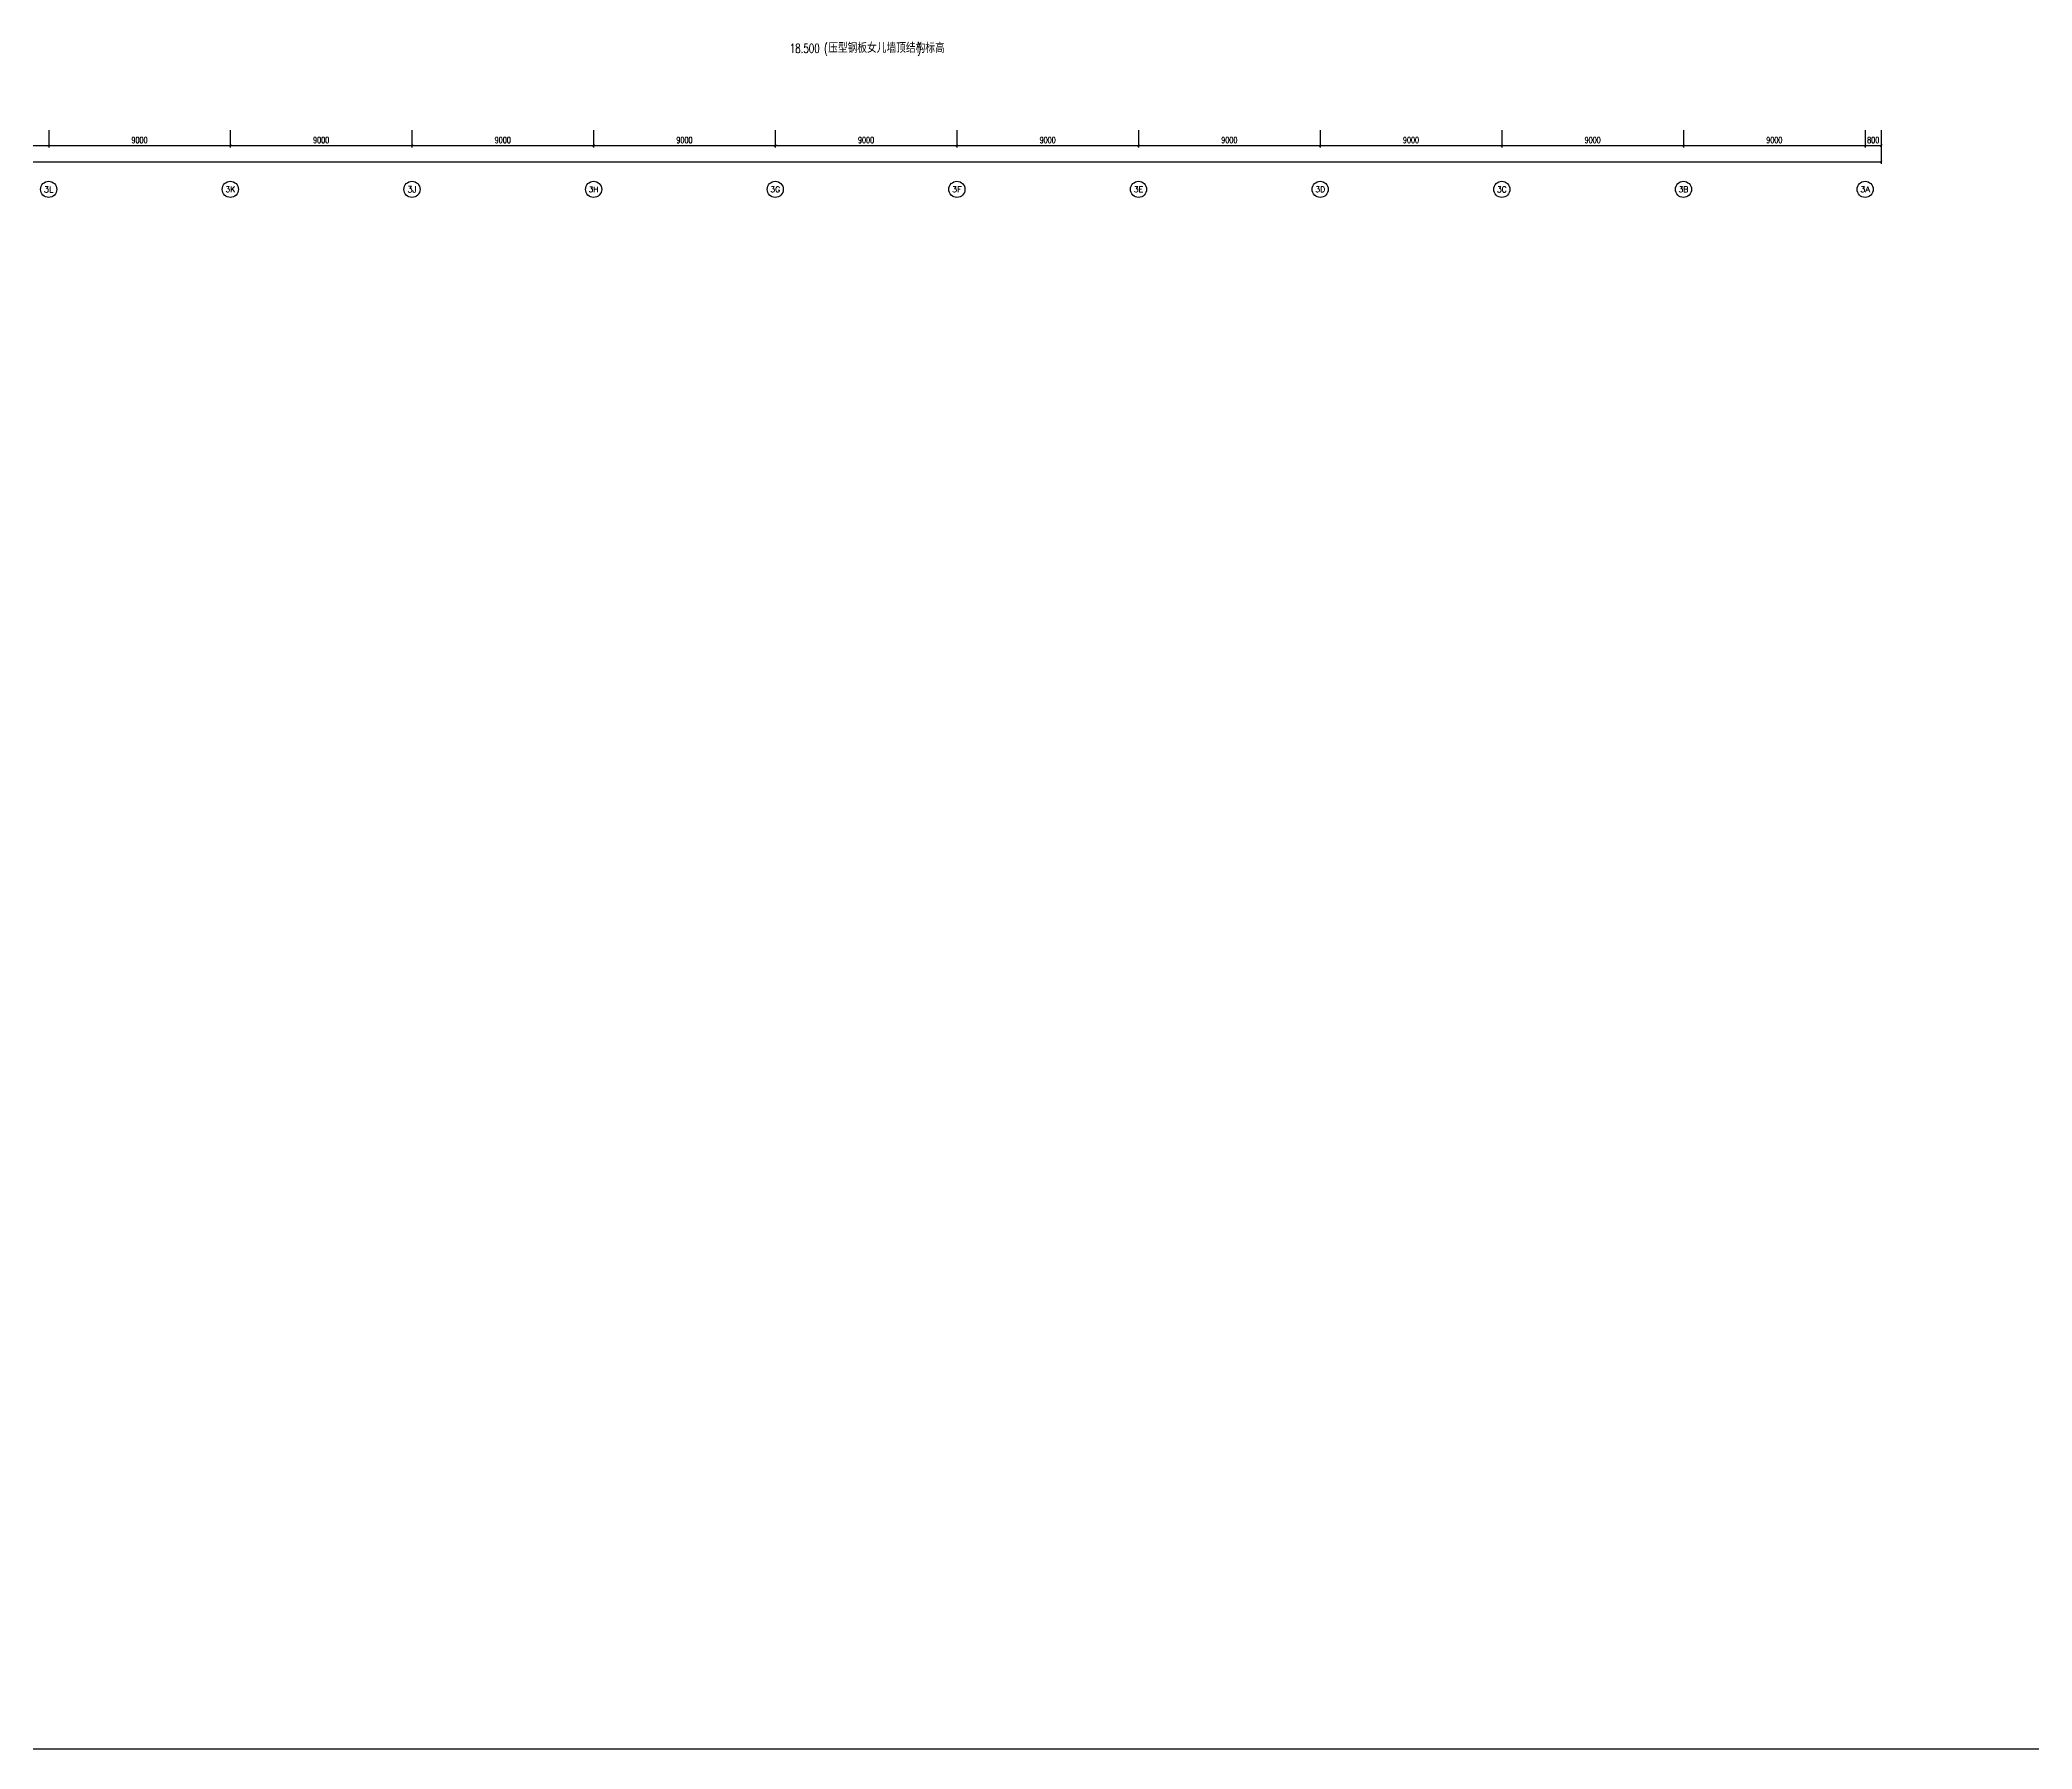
# Model space of a CAD drawing. Extents: x -474411 to 577939, y 0 to 1014176.
# Drawn here: x 280708 to 379422, y 463160 to 547830 of the extents above; entities that cross this region are included whole.
import ezdxf
from ezdxf.enums import TextEntityAlignment as Align

# ---------------------------------------------------------------- set-up
doc = ezdxf.new("R2010")
doc.units = 0
doc.header["$LTSCALE"] = 1000
doc.header["$MEASUREMENT"] = 0
doc.layers.get('Defpoints').update_dxf_attribs({"color": 210})
for name, color, linetype in [('A-AXIS-D', 1, 'Continuous'), ('A-云线（根据审图意见修改）', 4, 'Continuous'), ('PUB_TEXT', 7, 'Continuous')]:
    doc.layers.add(name, color=color, linetype=linetype)
doc.styles.add('_TCH_AXIS', font='COMPLEX', dxfattribs={"bigfont": 'GBCBIG'})
doc.styles.add('_TCH_DIM', font='SIMPLEX', dxfattribs={"bigfont": 'GBCBIG'})
doc.styles.add('_TCH_DIM_T3', font='SIMPLEX', dxfattribs={"width": 0.705882, "bigfont": 'GBCBIG'})
doc.dimstyles.new('_TCH_ARCH&&100', dxfattribs={"dimtxt": 297.5, "dimasz": 100, "dimexe": 100, "dimexo": 100, "dimgap": 126.25, "dimtad": 1, "dimdec": 0, "dimzin": 0, "dimdsep": 46, "dimtxsty": '_TCH_DIM_T3', "dimblk": 'ARCHTICK', "dimcen": 0.09, "dimclrt": 7, "dimazin": 2, "dimtfac": 1, "dimtdec": 0, "dimtix": 1, "dimtmove": 2, "dimatfit": 3, "dimfxl": 0, "dimtolj": 1, "dimtzin": 0, "dimarcsym": 0})

# ---------------------------------------------------------------- blocks, each defined once
blk = doc.blocks.new('_ArchTick')
at = {"color": 0, "linetype": 'ByBlock', "const_width": 0.4}
blk.add_lwpolyline([(-0.5, -0.5), (0.5, 0.5)], dxfattribs=at)
blk = doc.blocks.new('*D734')
at = {"layer": 'A-AXIS-D', "color": 0, "lineweight": -2}
for p, q in [((272146, 543350), (272146, 542492)), ((281146, 543350), (281146, 542492)), ((272146, 542592), (281146, 542592))]:
    blk.add_line(p, q, dxfattribs=at)
at = {"layer": 'Defpoints', "color": 0}
for p in [(272146, 543450), (281146, 543450), (281146, 542592)]:
    blk.add_point(p, dxfattribs=at)
at = {"layer": 'A-AXIS-D', "color": 0, "lineweight": -2, "xscale": 100, "yscale": 100, "zscale": 100, "rotation": 180}
blk.add_blockref('_ArchTick', (272146, 542592), dxfattribs=at)
at = {"layer": 'A-AXIS-D', "color": 0, "lineweight": -2, "xscale": 100, "yscale": 100, "zscale": 100}
blk.add_blockref('_ArchTick', (281146, 542592), dxfattribs=at)
at = {"layer": 'A-AXIS-D', "color": 7, "insert": (276646, 542867), "char_height": 297.5, "attachment_point": 5, "style": '_TCH_DIM_T3'}
blk.add_mtext('\\A1;9000', dxfattribs=at)
blk = doc.blocks.new('*D735')
at = {"layer": 'A-AXIS-D', "color": 0, "lineweight": -2}
for p, q in [((281146, 543350), (281146, 542492)), ((290146, 543350), (290146, 542492)), ((281146, 542592), (290146, 542592))]:
    blk.add_line(p, q, dxfattribs=at)
at = {"layer": 'Defpoints', "color": 0}
for p in [(281146, 543450), (290146, 543450), (290146, 542592)]:
    blk.add_point(p, dxfattribs=at)
at = {"layer": 'A-AXIS-D', "color": 0, "lineweight": -2, "xscale": 100, "yscale": 100, "zscale": 100, "rotation": 180}
blk.add_blockref('_ArchTick', (281146, 542592), dxfattribs=at)
at = {"layer": 'A-AXIS-D', "color": 0, "lineweight": -2, "xscale": 100, "yscale": 100, "zscale": 100}
blk.add_blockref('_ArchTick', (290146, 542592), dxfattribs=at)
at = {"layer": 'A-AXIS-D', "color": 7, "insert": (285646, 542867), "char_height": 297.5, "attachment_point": 5, "style": '_TCH_DIM_T3'}
blk.add_mtext('\\A1;9000', dxfattribs=at)
blk = doc.blocks.new('*D736')
at = {"layer": 'A-AXIS-D', "color": 0, "lineweight": -2}
for p, q in [((290146, 543350), (290146, 542492)), ((299146, 543350), (299146, 542492)), ((290146, 542592), (299146, 542592))]:
    blk.add_line(p, q, dxfattribs=at)
at = {"layer": 'Defpoints', "color": 0}
for p in [(290146, 543450), (299146, 543450), (299146, 542592)]:
    blk.add_point(p, dxfattribs=at)
at = {"layer": 'A-AXIS-D', "color": 0, "lineweight": -2, "xscale": 100, "yscale": 100, "zscale": 100, "rotation": 180}
blk.add_blockref('_ArchTick', (290146, 542592), dxfattribs=at)
at = {"layer": 'A-AXIS-D', "color": 0, "lineweight": -2, "xscale": 100, "yscale": 100, "zscale": 100}
blk.add_blockref('_ArchTick', (299146, 542592), dxfattribs=at)
at = {"layer": 'A-AXIS-D', "color": 7, "insert": (294646, 542867), "char_height": 297.5, "attachment_point": 5, "style": '_TCH_DIM_T3'}
blk.add_mtext('\\A1;9000', dxfattribs=at)
blk = doc.blocks.new('*D771')
at = {"layer": 'A-AXIS-D', "color": 0, "lineweight": -2}
for p, q in [((299146, 543350), (299146, 542492)), ((308146, 543350), (308146, 542492)), ((299146, 542592), (308146, 542592))]:
    blk.add_line(p, q, dxfattribs=at)
at = {"layer": 'Defpoints', "color": 0}
for p in [(299146, 543450), (308146, 543450), (308146, 542592)]:
    blk.add_point(p, dxfattribs=at)
at = {"layer": 'A-AXIS-D', "color": 0, "lineweight": -2, "xscale": 100, "yscale": 100, "zscale": 100, "rotation": 180}
blk.add_blockref('_ArchTick', (299146, 542592), dxfattribs=at)
at = {"layer": 'A-AXIS-D', "color": 0, "lineweight": -2, "xscale": 100, "yscale": 100, "zscale": 100}
blk.add_blockref('_ArchTick', (308146, 542592), dxfattribs=at)
at = {"layer": 'A-AXIS-D', "color": 7, "insert": (303646, 542867), "char_height": 297.5, "attachment_point": 5, "style": '_TCH_DIM_T3'}
blk.add_mtext('\\A1;9000', dxfattribs=at)
blk = doc.blocks.new('*D772')
at = {"layer": 'A-AXIS-D', "color": 0, "lineweight": -2}
for p, q in [((308146, 543350), (308146, 542492)), ((317146, 543350), (317146, 542492)), ((308146, 542592), (317146, 542592))]:
    blk.add_line(p, q, dxfattribs=at)
at = {"layer": 'Defpoints', "color": 0}
for p in [(308146, 543450), (317146, 543450), (317146, 542592)]:
    blk.add_point(p, dxfattribs=at)
at = {"layer": 'A-AXIS-D', "color": 0, "lineweight": -2, "xscale": 100, "yscale": 100, "zscale": 100, "rotation": 180}
blk.add_blockref('_ArchTick', (308146, 542592), dxfattribs=at)
at = {"layer": 'A-AXIS-D', "color": 0, "lineweight": -2, "xscale": 100, "yscale": 100, "zscale": 100}
blk.add_blockref('_ArchTick', (317146, 542592), dxfattribs=at)
at = {"layer": 'A-AXIS-D', "color": 7, "insert": (312646, 542867), "char_height": 297.5, "attachment_point": 5, "style": '_TCH_DIM_T3'}
blk.add_mtext('\\A1;9000', dxfattribs=at)
blk = doc.blocks.new('*D773')
at = {"layer": 'A-AXIS-D', "color": 0, "lineweight": -2}
for p, q in [((317146, 543350), (317146, 542492)), ((326146, 543350), (326146, 542492)), ((317146, 542592), (326146, 542592))]:
    blk.add_line(p, q, dxfattribs=at)
at = {"layer": 'Defpoints', "color": 0}
for p in [(317146, 543450), (326146, 543450), (326146, 542592)]:
    blk.add_point(p, dxfattribs=at)
at = {"layer": 'A-AXIS-D', "color": 0, "lineweight": -2, "xscale": 100, "yscale": 100, "zscale": 100, "rotation": 180}
blk.add_blockref('_ArchTick', (317146, 542592), dxfattribs=at)
at = {"layer": 'A-AXIS-D', "color": 0, "lineweight": -2, "xscale": 100, "yscale": 100, "zscale": 100}
blk.add_blockref('_ArchTick', (326146, 542592), dxfattribs=at)
at = {"layer": 'A-AXIS-D', "color": 7, "insert": (321646, 542867), "char_height": 297.5, "attachment_point": 5, "style": '_TCH_DIM_T3'}
blk.add_mtext('\\A1;9000', dxfattribs=at)
blk = doc.blocks.new('*D774')
at = {"layer": 'A-AXIS-D', "color": 0, "lineweight": -2}
for p, q in [((326146, 543350), (326146, 542492)), ((335146, 543350), (335146, 542492)), ((326146, 542592), (335146, 542592))]:
    blk.add_line(p, q, dxfattribs=at)
at = {"layer": 'Defpoints', "color": 0}
for p in [(326146, 543450), (335146, 543450), (335146, 542592)]:
    blk.add_point(p, dxfattribs=at)
at = {"layer": 'A-AXIS-D', "color": 0, "lineweight": -2, "xscale": 100, "yscale": 100, "zscale": 100, "rotation": 180}
blk.add_blockref('_ArchTick', (326146, 542592), dxfattribs=at)
at = {"layer": 'A-AXIS-D', "color": 0, "lineweight": -2, "xscale": 100, "yscale": 100, "zscale": 100}
blk.add_blockref('_ArchTick', (335146, 542592), dxfattribs=at)
at = {"layer": 'A-AXIS-D', "color": 7, "insert": (330646, 542867), "char_height": 297.5, "attachment_point": 5, "style": '_TCH_DIM_T3'}
blk.add_mtext('\\A1;9000', dxfattribs=at)
blk = doc.blocks.new('*D775')
at = {"layer": 'A-AXIS-D', "color": 0, "lineweight": -2}
for p, q in [((335146, 543350), (335146, 542492)), ((344146, 543350), (344146, 542492)), ((335146, 542592), (344146, 542592))]:
    blk.add_line(p, q, dxfattribs=at)
at = {"layer": 'Defpoints', "color": 0}
for p in [(335146, 543450), (344146, 543450), (344146, 542592)]:
    blk.add_point(p, dxfattribs=at)
at = {"layer": 'A-AXIS-D', "color": 0, "lineweight": -2, "xscale": 100, "yscale": 100, "zscale": 100, "rotation": 180}
blk.add_blockref('_ArchTick', (335146, 542592), dxfattribs=at)
at = {"layer": 'A-AXIS-D', "color": 0, "lineweight": -2, "xscale": 100, "yscale": 100, "zscale": 100}
blk.add_blockref('_ArchTick', (344146, 542592), dxfattribs=at)
at = {"layer": 'A-AXIS-D', "color": 7, "insert": (339646, 542867), "char_height": 297.5, "attachment_point": 5, "style": '_TCH_DIM_T3'}
blk.add_mtext('\\A1;9000', dxfattribs=at)
blk = doc.blocks.new('*D776')
at = {"layer": 'A-AXIS-D', "color": 0, "lineweight": -2}
for p, q in [((344146, 543350), (344146, 542492)), ((353146, 543350), (353146, 542492)), ((344146, 542592), (353146, 542592))]:
    blk.add_line(p, q, dxfattribs=at)
at = {"layer": 'Defpoints', "color": 0}
for p in [(344146, 543450), (353146, 543450), (353146, 542592)]:
    blk.add_point(p, dxfattribs=at)
at = {"layer": 'A-AXIS-D', "color": 0, "lineweight": -2, "xscale": 100, "yscale": 100, "zscale": 100, "rotation": 180}
blk.add_blockref('_ArchTick', (344146, 542592), dxfattribs=at)
at = {"layer": 'A-AXIS-D', "color": 0, "lineweight": -2, "xscale": 100, "yscale": 100, "zscale": 100}
blk.add_blockref('_ArchTick', (353146, 542592), dxfattribs=at)
at = {"layer": 'A-AXIS-D', "color": 7, "insert": (348646, 542867), "char_height": 297.5, "attachment_point": 5, "style": '_TCH_DIM_T3'}
blk.add_mtext('\\A1;9000', dxfattribs=at)
blk = doc.blocks.new('*D777')
at = {"layer": 'A-AXIS-D', "color": 0, "lineweight": -2}
for p, q in [((353146, 543350), (353146, 542492)), ((362146, 543350), (362146, 542492)), ((353146, 542592), (362146, 542592))]:
    blk.add_line(p, q, dxfattribs=at)
at = {"layer": 'Defpoints', "color": 0}
for p in [(353146, 543450), (362146, 543450), (362146, 542592)]:
    blk.add_point(p, dxfattribs=at)
at = {"layer": 'A-AXIS-D', "color": 0, "lineweight": -2, "xscale": 100, "yscale": 100, "zscale": 100, "rotation": 180}
blk.add_blockref('_ArchTick', (353146, 542592), dxfattribs=at)
at = {"layer": 'A-AXIS-D', "color": 0, "lineweight": -2, "xscale": 100, "yscale": 100, "zscale": 100}
blk.add_blockref('_ArchTick', (362146, 542592), dxfattribs=at)
at = {"layer": 'A-AXIS-D', "color": 7, "insert": (357646, 542867), "char_height": 297.5, "attachment_point": 5, "style": '_TCH_DIM_T3'}
blk.add_mtext('\\A1;9000', dxfattribs=at)
blk = doc.blocks.new('*D778')
at = {"layer": 'A-AXIS-D', "color": 0, "lineweight": -2}
for p, q in [((362146, 543350), (362146, 542492)), ((371146, 543350), (371146, 542492)), ((362146, 542592), (371146, 542592))]:
    blk.add_line(p, q, dxfattribs=at)
at = {"layer": 'Defpoints', "color": 0}
for p in [(362146, 543450), (371146, 543450), (371146, 542592)]:
    blk.add_point(p, dxfattribs=at)
at = {"layer": 'A-AXIS-D', "color": 0, "lineweight": -2, "xscale": 100, "yscale": 100, "zscale": 100, "rotation": 180}
blk.add_blockref('_ArchTick', (362146, 542592), dxfattribs=at)
at = {"layer": 'A-AXIS-D', "color": 0, "lineweight": -2, "xscale": 100, "yscale": 100, "zscale": 100}
blk.add_blockref('_ArchTick', (371146, 542592), dxfattribs=at)
at = {"layer": 'A-AXIS-D', "color": 7, "insert": (366646, 542867), "char_height": 297.5, "attachment_point": 5, "style": '_TCH_DIM_T3'}
blk.add_mtext('\\A1;9000', dxfattribs=at)
blk = doc.blocks.new('*D779')
at = {"layer": 'A-AXIS-D', "color": 0, "lineweight": -2}
for p, q in [((371146, 543350), (371146, 542492)), ((371946, 543350), (371946, 542492)), ((371146, 542592), (371946, 542592))]:
    blk.add_line(p, q, dxfattribs=at)
at = {"layer": 'Defpoints', "color": 0}
for p in [(371146, 543450), (371946, 543450), (371946, 542592)]:
    blk.add_point(p, dxfattribs=at)
at = {"layer": 'A-AXIS-D', "color": 0, "lineweight": -2, "xscale": 100, "yscale": 100, "zscale": 100, "rotation": 180}
blk.add_blockref('_ArchTick', (371146, 542592), dxfattribs=at)
at = {"layer": 'A-AXIS-D', "color": 0, "lineweight": -2, "xscale": 100, "yscale": 100, "zscale": 100}
blk.add_blockref('_ArchTick', (371946, 542592), dxfattribs=at)
at = {"layer": 'A-AXIS-D', "color": 7, "insert": (371546, 542867), "char_height": 297.5, "attachment_point": 5, "style": '_TCH_DIM_T3'}
blk.add_mtext('\\A1;800', dxfattribs=at)
blk = doc.blocks.new('*D944')
at = {"layer": 'A-AXIS-D', "color": 0, "lineweight": -2}
for p, q in [((186246, 543250), (186246, 541692)), ((371946, 543250), (371946, 541692)), ((186246, 541792), (371946, 541792))]:
    blk.add_line(p, q, dxfattribs=at)
at = {"layer": 'Defpoints', "color": 0}
for p in [(186246, 543350), (371946, 543350), (371946, 541792)]:
    blk.add_point(p, dxfattribs=at)
at = {"layer": 'A-AXIS-D', "color": 0, "lineweight": -2, "xscale": 100, "yscale": 100, "zscale": 100, "rotation": 180}
blk.add_blockref('_ArchTick', (186246, 541792), dxfattribs=at)
at = {"layer": 'A-AXIS-D', "color": 0, "lineweight": -2, "xscale": 100, "yscale": 100, "zscale": 100}
blk.add_blockref('_ArchTick', (371946, 541792), dxfattribs=at)
at = {"layer": 'A-AXIS-D', "color": 7, "insert": (279096, 542067), "char_height": 297.5, "attachment_point": 5, "style": '_TCH_DIM_T3'}
blk.add_mtext('\\A1;185700', dxfattribs=at)

msp = doc.modelspace()

# ---------------------------------------------------------------- linework, layer by layer
at = {"layer": 'A-AXIS-D', "color": 8}
for centre in [(281145.8, 540424), (290145.8, 540424), (299145.8, 540424), (308145.8, 540424), (317145.8, 540424), (326145.8, 540424), (335145.8, 540424), (344145.8, 540424), (353145.8, 540424), (362145.8, 540424), (371145.8, 540424)]:
    msp.add_circle(centre, 400, dxfattribs=at)
at = {"layer": 'A-云线（根据审图意见修改）', "ltscale": 500}
msp.add_lwpolyline([(-370982.3, 1014176.4), (577938.6, 1014176.4), (577938.6, 463160), (-370982.3, 463160)], close=True, dxfattribs=at)

# ---------------------------------------------------------------- texts
at = {"layer": 'PUB_TEXT', "color": 8, "style": '_TCH_DIM', "width": 0.705882}
for s, height, p in [('18.500', 446.25, (317865, 547185)), ('(', 446.2, (319560, 547185)), (')', 446.2, (324193.4, 547185))]:
    msp.add_text(s, height=height, dxfattribs=at).set_placement(p)
at = {"layer": 'PUB_TEXT', "color": 8, "style": '_TCH_DIM'}
msp.add_text('压型钢板女儿墙顶结构标高', height=506.383, dxfattribs=at).set_placement((319770, 547185))
at = {"layer": 'PUB_TEXT', "color": 8, "style": '_TCH_AXIS'}
for s, height, p, p2 in [('3L', 294.28, (280907.6, 540276.8), (281384, 540276.8)), ('3K', 270.86, (289900.7, 540288.5), (290390.9, 540288.5)), ('3J', 321.14, (298916.4, 540263.4), (299375.2, 540263.4)), ('3H', 265.5, (307899.3, 540291.2), (308392.3, 540291.2)), ('3G', 276.42, (316902.3, 540285.8), (317389.3, 540285.8)), ('3F', 288.12, (325905.7, 540279.9), (326385.9, 540279.9)), ('3E', 288.12, (334905.7, 540279.9), (335385.9, 540279.9)), ('3D', 282.17, (343904, 540282.9), (344387.7, 540282.9)), ('3C', 294.28, (352907.6, 540276.8), (353384, 540276.8)), ('3B', 282.17, (361904, 540282.9), (362387.7, 540282.9)), ('3A', 276.42, (370902.3, 540285.8), (371389.3, 540285.8))]:
    msp.add_text(s, height=height, dxfattribs=at).set_placement(p, p2, align=Align.FIT)

# ---------------------------------------------------------------- dimensions: what is measured, and where the dimension line sits
at = {"layer": 'A-AXIS-D', "color": 8}
for base, p1, p2, picture, middle in [((371945.8, 541792.2), (186245.8, 543350.2), (371945.8, 543350.2), '*D944', (279095.8, 542067.2)), ((281145.8, 542592.2), (272145.8, 543450.2), (281145.8, 543450.2), '*D734', (276645.8, 542867.2)), ((290145.8, 542592.2), (281145.8, 543450.2), (290145.8, 543450.2), '*D735', (285645.8, 542867.2)), ((299145.8, 542592.2), (290145.8, 543450.2), (299145.8, 543450.2), '*D736', (294645.8, 542867.2)), ((308145.8, 542592.2), (299145.8, 543450.2), (308145.8, 543450.2), '*D771', (303645.8, 542867.2)), ((317145.8, 542592.2), (308145.8, 543450.2), (317145.8, 543450.2), '*D772', (312645.8, 542867.2)), ((326145.8, 542592.2), (317145.8, 543450.2), (326145.8, 543450.2), '*D773', (321645.8, 542867.2)), ((335145.8, 542592.2), (326145.8, 543450.2), (335145.8, 543450.2), '*D774', (330645.8, 542867.2)), ((344145.8, 542592.2), (335145.8, 543450.2), (344145.8, 543450.2), '*D775', (339645.8, 542867.2)), ((353145.8, 542592.2), (344145.8, 543450.2), (353145.8, 543450.2), '*D776', (348645.8, 542867.2)), ((362145.8, 542592.2), (353145.8, 543450.2), (362145.8, 543450.2), '*D777', (357645.8, 542867.2)), ((371145.8, 542592.2), (362145.8, 543450.2), (371145.8, 543450.2), '*D778', (366645.8, 542867.2)), ((371945.8, 542592.2), (371145.8, 543450.2), (371945.8, 543450.2), '*D779', (371545.8, 542867.2))]:
    dim = msp.add_linear_dim(base=base, p1=p1, p2=p2, angle=0, dimstyle='_TCH_ARCH&&100', override={"dimgap": 0}, dxfattribs=at)
    dim.commit()
    dim.dimension.update_dxf_attribs({"geometry": picture, "text_midpoint": middle, "dimtype": 161})

doc.saveas('drawing.dxf')
